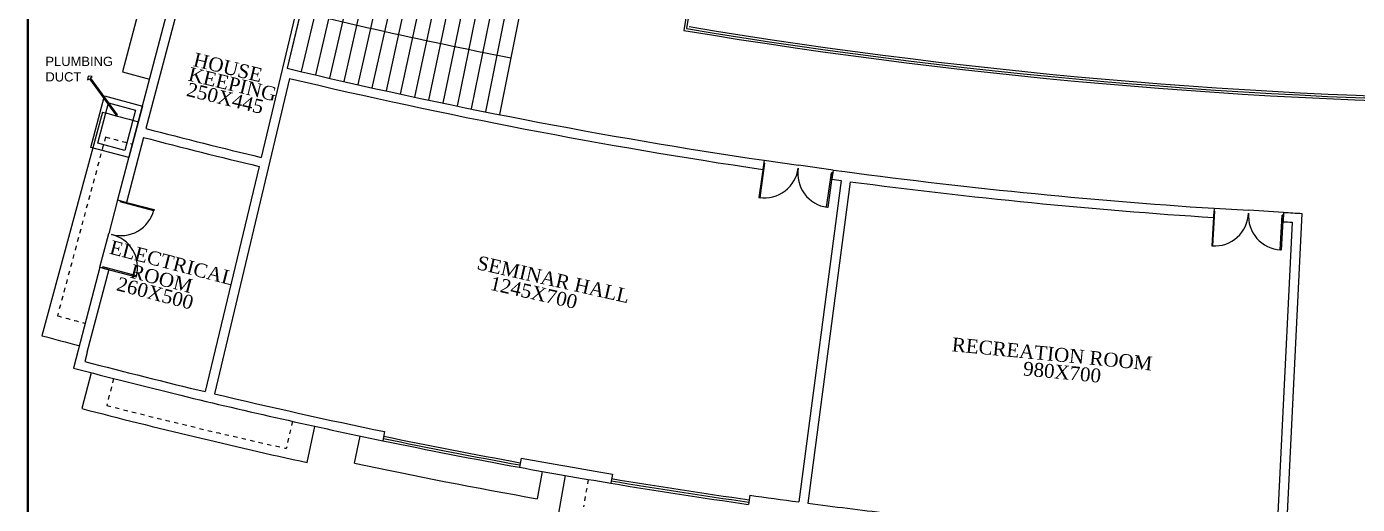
# Model space of a CAD drawing. Header units: metres. Extents: x 159409 to 239023, y 50504 to 95165.
# Drawn here: x 172420 to 175294, y 86785 to 87816 of the extents above; entities that cross this region are included whole.
import ezdxf

# ---------------------------------------------------------------- set-up
doc = ezdxf.new("R2010")
doc.units = ezdxf.units.M
doc.header["$MEASUREMENT"] = 0
doc.linetypes.add('HIDDEN', pattern=[0.125, 0.0625, -0.0625])
doc.layers.add('_Annotations', color=1, linetype='Continuous', lineweight=25)
doc.layers.add('TEXT', color=3, linetype='Continuous')
doc.styles.add('DIM', font='times.ttf', dxfattribs={"height": 0.3})
doc.styles.add('Standard 360', font='arial.ttf')

# ---------------------------------------------------------------- blocks, each defined once
blk = doc.blocks.new('RYTRTRTRTRT')
at = {"color": 8}
for p, q in [((42.518, 61.153), (42.518, 61.753)), ((42.518, 61.753), (42.538, 61.753)), ((42.538, 61.753), (42.538, 61.153)), ((43.718, 61.753), (43.698, 61.753)), ((43.698, 61.753), (43.698, 61.153)), ((43.718, 61.153), (43.718, 61.753)), ((42.518, 61.153), (42.538, 61.153)), ((42.518, 61.103), (43.118, 61.103)), ((43.718, 61.103), (43.118, 61.103)), ((43.718, 61.153), (43.698, 61.153))]:
    blk.add_line(p, q, dxfattribs=at)
for centre, start, end in [((42.528, 61.163), 359.0371, 90), ((43.708, 61.163), 90, 180.9629)]:
    blk.add_arc(centre, 0.59, start, end, dxfattribs=at)
blk = doc.blocks.new('FRGHGHGHGH')
at = {"ltscale": 10}
h = blk.add_hatch(color=2, dxfattribs=at)
h.dxf.hatch_style = 1
h.paths.add_polyline_path([(196213.1, 120801.7), (196247.1, 120806.2), (196217.9, 120824.2)])
at = {"color": 2, "ltscale": 8}
for p, q in [((195961.5, 120998.2, 0.4), (195905.5, 120763.3, 0.4)), ((195990.7, 120991.3, 0.4), (195935.3, 120756.3, 0.4)), ((196019.9, 120984.5, 0.4), (195965.1, 120749.3, 0.4)), ((196049.1, 120977.7, 0.4), (195994.9, 120742.4, 0.4)), ((196078.4, 120971, 0.4), (196024.8, 120735.5, 0.4)), ((196107.6, 120964.4, 0.4), (196054.7, 120728.8, 0.4)), ((196136.9, 120957.9, 0.4), (196084.6, 120722.1, 0.4)), ((196166.2, 120951.4, 0.4), (196114.5, 120715.5, 0.4)), ((196195.5, 120945, 0.4), (196144.4, 120709, 0.4)), ((196224.9, 120938.7, 0.4), (196174.4, 120702.5, 0.4)), ((196254.2, 120932.5, 0.4), (196204.3, 120696.2, 0.4)), ((196283.6, 120926.3, 0.4), (196234.3, 120689.9, 0.4)), ((196313, 120920.2, 0.4), (196264.3, 120683.7, 0.4)), ((196342.4, 120914.2, 0.4), (196294.3, 120677.5, 0.4)), ((196371.8, 120908.3, 0.4), (196324.4, 120671.5, 0.4)), ((196401.2, 120902.4, 0.4), (196354.4, 120665.5, 0.4)), ((195900.8, 120743.9, 0.4), (195845.5, 120511.9, 0.4)), ((195904.3, 120758.5, 0.4), (195902, 120748.7, 0.4)), ((195934.1, 120751.4, 0.4), (195931.8, 120741.7, 0.4)), ((195964, 120744.4, 0.4), (195961.7, 120734.7, 0.4)), ((195930.7, 120736.8, 0.4), (195876, 120504.7, 0.4)), ((195960.6, 120729.8, 0.4), (195906.5, 120497.5, 0.4)), ((195990.5, 120722.9, 0.4), (195936.9, 120490.5, 0.4)), ((196020.4, 120716, 0.4), (195967.5, 120483.5, 0.4)), ((195993.8, 120737.5, 0.4), (195991.6, 120727.7, 0.4)), ((196023.7, 120730.7, 0.4), (196021.5, 120720.9, 0.4)), ((196053.6, 120723.9, 0.4), (196051.4, 120714.1, 0.4)), ((196083.5, 120717.2, 0.4), (196081.3, 120707.5, 0.4)), ((196050.3, 120709.3, 0.4), (195998, 120476.6, 0.4)), ((196080.2, 120702.6, 0.4), (196028.5, 120469.7, 0.4)), ((196110.2, 120696, 0.4), (196059.1, 120463, 0.4)), ((196140.2, 120689.4, 0.4), (196089.7, 120456.3, 0.4)), ((196113.4, 120710.6, 0.4), (196111.3, 120700.8, 0.4)), ((196143.4, 120704.1, 0.4), (196141.2, 120694.3, 0.4)), ((196173.3, 120697.6, 0.4), (196171.2, 120687.9, 0.4)), ((196203.3, 120691.3, 0.4), (196201.2, 120681.5, 0.4)), ((196170.2, 120683, 0.4), (196120.3, 120449.7, 0.4)), ((196200.2, 120676.6, 0.4), (196150.9, 120443.2, 0.4)), ((196230.2, 120670.3, 0.4), (196181.6, 120436.8, 0.4)), ((196260.3, 120664.1, 0.4), (196212.2, 120430.5, 0.4)), ((196233.3, 120685, 0.4), (196231.3, 120675.2, 0.4)), ((196290.4, 120657.9, 0.4), (196242.9, 120424.2, 0.4)), ((196263.3, 120678.8, 0.4), (196261.3, 120669, 0.4)), ((196293.3, 120672.6, 0.4), (196291.4, 120662.8, 0.4)), ((196323.4, 120666.6, 0.4), (196321.4, 120656.8, 0.4)), ((196353.5, 120660.6, 0.4), (196351.5, 120650.8, 0.4)), ((196359.3, 120664.5, 0.4), (196358.4, 120659.6, 0.4)), ((196359.3, 120664.5, 0.4), (196358.4, 120659.6, 0.4)), ((196320.5, 120651.9, 0.4), (196273.6, 120418, 0.4)), ((196350.6, 120645.9, 0.4), (196304.3, 120411.9, 0.4)), ((196356.4, 120649.8, 0.4), (196355.5, 120644.9, 0.4))]:
    blk.add_line(p, q, dxfattribs=at)
at = {"color": 2, "ltscale": 10}
for p, q in [((195808.2, 120907, 0.4), (195744.5, 120665.2, 0.4)), ((196247.1, 120806.2), (196213.1, 120801.7)), ((196247.1, 120806.2), (196217.9, 120824.2)), ((195895.7, 120765.7), (195891.1, 120746.2)), ((195899.4, 120759.6), (195897.1, 120749.9))]:
    blk.add_line(p, q, dxfattribs=at)
for radius, start, end in [(11653.5, 255.95847, 258.01393), (11903.5, 255.94349, 258.82445)]:
    blk.add_arc((198635.6, 132212.3), radius, start, end, dxfattribs=at)
at = {"color": 2, "ltscale": 8}
for radius, start, end in [(11790, 256.53878, 258.84875), (11770, 256.5387, 258.84879), (11785, 256.56307, 258.84876), (11775, 256.56305, 258.84878), (11780, 256.58737, 258.82445)]:
    blk.add_arc((198635.6, 132212.3), radius, start, end, dxfattribs=at)

msp = doc.modelspace()

# ---------------------------------------------------------------- linework, layer by layer
at = {"color": 0, "ltscale": 8}
for p, q in [((173953.984, 88498.191), (173839.047, 87807.691)), ((173958.095, 88492.439), (173844.801, 87811.804)), ((172859.898, 88365.003, 0.421), (172616.714, 87441.638, 0.421)), ((172791.252, 88026.335, 0.421), (172677.918, 87596.009, 0.421)), ((172672.824, 87576.668, 0.421), (172635.929, 87436.578, 0.421)), ((172578.511, 87296.585, 0.421), (172531.361, 87117.556, 0.421)), ((172597.726, 87291.524, 0.421), (172550.576, 87112.496, 0.421)), ((172531.361, 87117.556, 0.421), (172521.17, 87078.86, 0.421)), ((172550.701, 87112.463, 0.421), (172545.608, 87093.122, 0.421)), ((172540.514, 87073.782, 0.421), (172540.51, 87073.767, 0.421))]:
    msp.add_line(p, q, dxfattribs=at)
at = {"color": 0, "ltscale": 10}
for p, q in [((172729.32, 88104.787, 0.421), (172627.446, 87717.977, 0.421)), ((173006.421, 87867.806), (172926.745, 87533.69)), ((173016.108, 87865.317), (172982.864, 87725.912)), ((172627.446, 87717.977, 0.421), (172685.468, 87702.696, 0.421)), ((172987.953, 87704.141), (172825.579, 87023.234)), ((172583.95, 87631.351), (172453.448, 87148.682)), ((174012.841, 87527.373), (174009.906, 87507.532)), ((172922.106, 87514.236), (172806.125, 87027.873)), ((174161.616, 87506.257), (174158.937, 87486.437)), ((174178.825, 87483.765), (174087.356, 86789.766)), ((174198.651, 87481.136), (174107.183, 86787.137)), ((172616.714, 87441.638, 0.421), (172635.929, 87436.578, 0.558)), ((174984.315, 87423.717), (174983.003, 87403.76)), ((175134.145, 87414.81), (175133.15, 87394.835)), ((175174.092, 87412.752), (175138.242, 86693.645)), ((175153.122, 87393.789), (175118.268, 86694.657)), ((172578.511, 87296.585, 0.421), (172597.726, 87291.524, 0.558)), ((172559.599, 87068.779, 0.421), (172539.467, 86991.357)), ((173026.119, 86874.881), (173042.827, 86952.974)), ((173128.074, 86873.441), (173140.614, 86932.052)), ((173193.36, 86941.557), (173189.545, 86921.923)), ((173487.848, 86884.313), (173484.263, 86864.637)), ((173533.356, 86855.787), (173522.877, 86796.699)), ((173583.034, 86847.006), (173557.341, 86699.979)), ((173685.151, 86849.963), (173681.875, 86830.233)), ((173981.658, 86804.317), (173978.847, 86784.515))]:
    msp.add_line(p, q, dxfattribs=at)
at = {"color": 0, "linetype": 'HIDDEN', "ltscale": 150}
for p, q in [((172590.527, 87577.795), (172486.766, 87191.488)), ((172608.02, 87056.313, 0.422), (172593.148, 86998.186)), ((172994.041, 86963.914), (172980.982, 86905.352)), ((173632.746, 86838.345), (173622.712, 86779.333))]:
    msp.add_line(p, q, dxfattribs=at)
at = {"color": 6, "const_width": 5.123}
msp.add_lwpolyline([(179166.557, 89854.015), (179166.557, 85112.189), (172422.808, 85112.189), (172422.808, 89854.015)], close=True, dxfattribs=at)
at = {"color": 0, "ltscale": 8}
for radius, start, end in [(11768.5, 260.5981936, 279.4018064), (11778.5, 260.5495079, 279.4504921), (11773.5, 260.5738404, 279.4261596)]:
    msp.add_arc((175773.022, 99426.332), radius, start, end, dxfattribs=at)
at = {"color": 0, "ltscale": 10}
for centre, radius, start, end in [((175773.022, 99426.332), 12028.5, 256.587375, 261.5854133), ((175773.022, 99426.332), 12048.5, 256.6349293, 261.5859416), ((175773.022, 99426.332), 12218.5, 254.8703822, 255.2455261), ((175773.022, 99426.332), 12228.5, 255.3382469, 256.5405207), ((175773.022, 99426.332), 12248.5, 255.3382469, 256.5405972), ((175773.022, 99426.332), 12028.5, 262.3011889, 266.2404249), ((175773.022, 99426.332), 12048.5, 262.3011889, 262.396614), ((175773.022, 99426.332), 12048.5, 262.4917226, 266.2404249), ((175773.022, 99426.332), 12028.5, 266.9553841, 267.1459179), ((175773.022, 99426.332), 12048.5, 266.9557004, 267.0508093), ((175773.022, 99426.332), 12718.5, 254.8703822, 255.2455123), ((175773.022, 99426.332), 12768.5, 255.245511, 256.3205151), ((175773.022, 99426.332), 12748.5, 255.3353978, 256.5424318), ((175773.022, 99426.332), 12768.5, 256.3205151, 258.3266363), ((175773.022, 99426.332), 12748.5, 256.6323181, 258.3255727), ((175772.944, 99426.332), 12848.5, 255.424131, 257.6557065), ((175761.438, 99367.461), 12703.5, 258.3238109, 259.6777031), ((175761.438, 99367.461), 12698.5, 258.3235429, 259.6777046), ((175761.438, 99367.461), 12708.5, 258.3240788, 259.6777016), ((175772.944, 99426.332), 12828.5, 258.1019194, 259.8982992), ((175773.022, 99426.332), 12748.5, 259.6738984, 260.5739866), ((175773.022, 99426.332), 12768.5, 259.6738984, 260.5739866), ((175764.232, 99366.991), 12698.5, 260.5692593, 261.9234241), ((175764.232, 99366.991), 12708.5, 260.569263, 261.9228927), ((175764.232, 99366.991), 12703.5, 260.5692612, 261.9231583), ((175773.022, 99426.332), 12748.5, 261.9223123, 262.4018363), ((175773.022, 99426.332), 12748.5, 262.4917226, 263.2667552)]:
    msp.add_arc(centre, radius, start, end, dxfattribs=at)
at = {"color": 0, "linetype": 'HIDDEN', "ltscale": 150}
for radius, start, end in [(12268.5, 254.9653143, 255.2455261), (12668.5, 254.9653143, 255.2455123), (12828.5, 255.6481533, 257.4293367)]:
    msp.add_arc((175773.022, 99426.332), radius, start, end, dxfattribs=at)
at = {"layer": '_Annotations', "elevation": 0.842}
msp.add_lwpolyline([(172616.603, 87625.241), (172558.11, 87705.284), (172561.767, 87707.956), (172553.328, 87709.269), (172552.016, 87700.831), (172555.672, 87703.503), (172614.165, 87623.46)], close=True, dxfattribs=at)
at = {"layer": '_Annotations', "color": 31, "elevation": 0.842}
for points in [[(172588.37, 87666.393), (172670.501, 87644.496), (172640.875, 87533.377), (172558.744, 87555.275)], [(172597.228, 87651.095), (172655.203, 87635.638), (172632.017, 87548.676), (172574.042, 87564.133)]]:
    msp.add_lwpolyline(points, close=True, dxfattribs=at)

# ---------------------------------------------------------------- block references
at = {"color": 4}
msp.add_blockref('FRGHGHGHGH', (-22862.625, -32785.978), dxfattribs=at)
for p, xscale, yscale, zscale, rotation in [((180510.456, 94331.523), 125.2224257317923, 125.2224257317923, 125.2224257317923, 171.9028054502414), ((166571.134, 94536.971, 0.421), 125.2224257317922, 125.2224257317922, 125.2224257317922, 255.2641592067545), ((180903.013, 94736.896), 125.2224257317922, 125.2224257317922, 125.2224257317922, 176.5979045021725)]:
    msp.add_blockref('RYTRTRTRTRT', p, dxfattribs=dict(at, xscale=xscale, yscale=yscale, zscale=zscale, rotation=rotation))

# ---------------------------------------------------------------- texts
at = {"layer": '_Annotations', "insert": (172460.842, 87750.845, 0.842), "char_height": 8.45393, "attachment_point": 1, "style": 'Standard 360'}
msp.add_mtext('{\\H2.3658x;PLUMBING \\PDUCT}', dxfattribs=at)
at = {"layer": 'TEXT', "lineweight": -2, "ltscale": 2, "char_height": 30, "width": 592.79045, "style": 'DIM'}
for s, insert, attachment_point, rotation in [('{\\C3;HOUSE }', (172777.927, 87730.583), 7, 346.457975), ('{\\C3;KEEPING}', (172767.182, 87699.468), 7, 346.457975), ('{\\C3;250X445}', (172763.524, 87666.297), 7, 346.457975), ('{\\C3;ELECTRICAL }', (172865.153, 87256.102), 9, 345.441378), ('{\\C3;ROOM}', (172773.487, 87239.873), 9, 345.441378), ('{\\C3;SEMINAR HALL}', (173718.316, 87218.14), 9, 347.284691), ('{\\C3;260X500}', (172775.461, 87204.265), 9, 345.441378), ('{\\C3;1245X700}', (173605.207, 87205.71), 9, 347.284691), ('{\\C3;RECREATION ROOM}', (174849.259, 87072.938), 9, 354.464538), ('{\\C3;980X700}', (174738.591, 87046.468), 9, 354.464538)]:
    msp.add_mtext(s, dxfattribs=dict(at, insert=insert, attachment_point=attachment_point, rotation=rotation))

doc.saveas('drawing.dxf')
